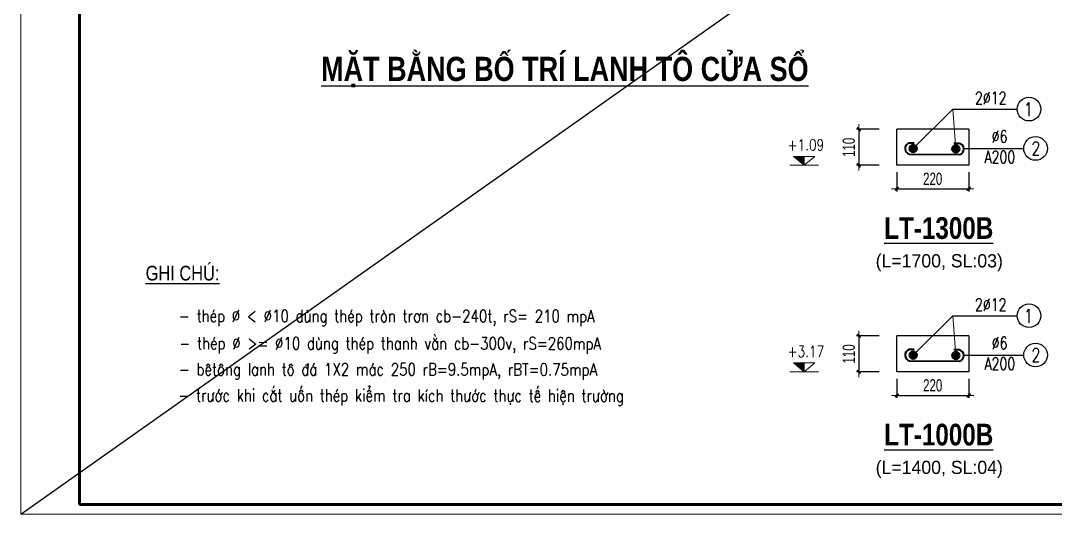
# Model space of a CAD drawing. Header units: millimetres. Extents: x -178395 to 493851, y -561170 to -280028.
# Drawn here: x 302751 to 318561, y -472940 to -465395 of the extents above; entities that cross this region are included whole.
import ezdxf
from ezdxf.enums import TextEntityAlignment as Align

# ---------------------------------------------------------------- set-up
doc = ezdxf.new("R2010")
doc.units = ezdxf.units.MM
doc.header["$MEASUREMENT"] = 0
doc.header["$PDMODE"] = 32
doc.layers.get('Defpoints').update_dxf_attribs({"color": 1})
doc.layers.add('KCS_Plotter', color=11, linetype='Continuous', plot=False)
for name, color, linetype, lineweight in [('Khungten_LCDI', 7, 'Continuous', 5), ('KICHTHUOC', 8, 'Continuous', 18), ('LC Dim', 8, 'Continuous', 18), ('LC Net dam2', 6, 'Continuous', 40), ('LC Net dam3', 1, 'Continuous', 60), ('LC Net thay', 63, 'Continuous', 25), ('LC Text1', 3, 'Continuous', 20), ('LC Text2', 7, 'Continuous', 25)]:
    doc.layers.add(name, color=color, linetype=linetype, lineweight=lineweight)
doc.layers.add('TEXT', color=7, linetype='Continuous')
doc.styles.add('HOATBIF', font='hoatbif.shx', dxfattribs={"width": 0.7})
doc.styles.add('Khungten', font='VHAVAN.TTF', dxfattribs={"width": 0.9, "height": 5000})
doc.styles.add('LC 1', font='VHAVANB.TTF')
doc.styles.add('LC 3', font='vnsimli.shx', dxfattribs={"width": 0.75})
doc.styles.add('LC3', font='VHARIALB.TTF', dxfattribs={"width": 0.8})
doc.styles.add('T1', font='Vnsimli.shx', dxfattribs={"width": 0.8})
doc.styles.add('T2', font='VHARIAL.TTF', dxfattribs={"width": 0.8})
doc.styles.add('Title', font='VHBLACK.TTF', dxfattribs={"width": 0.8})
doc.dimstyles.new('1-100', dxfattribs={"dimscale": 100, "dimtxt": 2.5, "dimasz": 0.35, "dimexe": 0.5, "dimexo": 0, "dimgap": 0.8, "dimtad": 1, "dimdec": 0, "dimzin": 0, "dimdsep": 46, "dimtxsty": 'HOATBIF', "dimblk1": 'DOT', "dimblk2": 'DOT', "dimsah": 1, "dimcen": -1, "dimdle": 1, "dimclrd": 256, "dimclre": 256, "dimclrt": 4, "dimadec": 3, "dimazin": 2, "dimtfac": 0.333333, "dimtdec": 0, "dimtix": 1, "dimtmove": 2, "dimatfit": 3, "dimldrblk": 'DOT', "dimfxl": 1, "dimtvp": 0.833333, "dimtolj": 1, "dimtzin": 0, "dimarcsym": 0})
doc.dimstyles.new('1-100(1-50)', dxfattribs={"dimscale": 50, "dimtxt": 2.5, "dimasz": 0.35, "dimexe": 0.5, "dimexo": 0, "dimgap": 0.8, "dimtad": 1, "dimdec": 0, "dimzin": 0, "dimdsep": 46, "dimtxsty": 'HOATBIF', "dimblk1": 'DOT', "dimblk2": 'DOT', "dimsah": 1, "dimcen": -1, "dimdle": 1, "dimclrd": 256, "dimclre": 256, "dimclrt": 4, "dimadec": 3, "dimazin": 2, "dimtfac": 0.333333, "dimtdec": 0, "dimtix": 1, "dimtmove": 2, "dimatfit": 3, "dimldrblk": 'DOT', "dimfxl": 1, "dimtvp": 0.833333, "dimtolj": 1, "dimtzin": 0, "dimarcsym": 0})

# ---------------------------------------------------------------- blocks, each defined once
blk = doc.blocks.new('lcdi fix')
at = {"layer": 'Defpoints', "lineweight": 0}
blk.add_lwpolyline([(-1200, -14850), (-1200, 14850), (40800, 14850), (40800, -14850)], close=True, dxfattribs=at)
at = {"layer": 'Khungten_LCDI', "color": 5, "lineweight": 60}
blk.add_lwpolyline([(0, -14650), (0, 14650), (40600, 14650), (40600, -14650)], close=True, dxfattribs=at)
at = {"color": 7, "style": 'Khungten', "width": 0.8}
for tag, p in [('REVISION', (39499, -10746)), ('NGAYHT', (39546, -11609))]:
    blk.add_attdef(tag, text='', height=200, dxfattribs=at).set_placement(p, align=Align.CENTER)
at = {"layer": 'LC Text1', "color": 3, "style": 'LC 1', "width": 1.834006}
for tag, p, p2 in [('TENBANVE1', (36913, -8886), (40339, -8886)), ('TENBANVE2', (36913, -9562), (40339, -9562))]:
    blk.add_attdef(tag, text='', height=250, dxfattribs=at).set_placement(p, p2, align=Align.FIT)
at = {"layer": 'LC Text1', "style": 'Title', "width": 0.7}
blk.add_attdef('SOBANVE', text='', height=250, dxfattribs=at).set_placement((39562, -13896), align=Align.CENTER)
blk = doc.blocks.new('TIEUDE1')
at = {"layer": 'LC Text2', "color": 7, "style": 'LC 1'}
blk.add_attdef('TIªU§Ò', text='', height=5, dxfattribs=at).set_placement((0, 0), align=Align.BOTTOM_CENTER)
blk.add_attdef('TL', text='', height=3, dxfattribs=at).set_placement((0, -2), align=Align.TOP_CENTER)
blk = doc.blocks.new('theptron1')
at = {"layer": 'LC Net dam3'}
for p, q in [((-0.5, 0), (0.5, 0)), ((-0.35, 0.35), (0.35, -0.35)), ((0.35, 0.35), (-0.35, -0.35)), ((0, 0.5), (0, -0.5))]:
    blk.add_line(p, q, dxfattribs=at)
blk.add_circle((0, 0), 0.5, dxfattribs=at)
blk = doc.blocks.new('DOT')
at = {"layer": 'LC Dim'}
blk.add_line((-3, 0), (3, 0), dxfattribs=at)
at = {"layer": 'LC Dim', "color": 4}
blk.add_line((-1, -1), (1, 1), dxfattribs=at)
blk.add_lwpolyline([(0.5, 1), (-1, -0.5), (-0.5, -1), (1, 0.5)], close=True, dxfattribs=at)
blk = doc.blocks.new('*D1161')
at = {"layer": 'Defpoints', "color": 0, "ltscale": 2, "transparency": 16777216}
for p in [(315869, -470213), (315560, -470763), (315869, -470763)]:
    blk.add_point(p, dxfattribs=at)
at = {"layer": 'LC Dim', "lineweight": -2, "ltscale": 2, "transparency": 16777216}
for p, q in [((315869, -470213), (315522, -470213)), ((315560, -470239), (315560, -470736)), ((315869, -470763), (315522, -470763))]:
    blk.add_line(p, q, dxfattribs=at)
at = {"layer": 'LC Dim', "lineweight": -2, "ltscale": 2, "transparency": 16777216, "xscale": 26.25, "yscale": 26.25, "zscale": 26.25}
for p, rotation in [((315560, -470213), 90), ((315560, -470763), 270)]:
    blk.add_blockref('DOT', p, dxfattribs=dict(at, rotation=rotation))
at = {"layer": 'LC Dim', "color": 4, "ltscale": 2, "transparency": 16777216, "insert": (315406, -470488), "char_height": 187.5, "attachment_point": 5, "rotation": 90, "style": 'HOATBIF'}
blk.add_mtext('\\A1;110', dxfattribs=at)
blk = doc.blocks.new('_Dot')
at = {"color": 0, "linetype": 'ByBlock', "lineweight": -2}
blk.add_line((-0.5, 0), (-1, 0), dxfattribs=at)
at = {"color": 0, "linetype": 'ByBlock', "const_width": 0.5}
blk.add_lwpolyline([(-0.25, 0, 1), (0.25, 0, 1)], format="xyb", close=True, dxfattribs=at)
blk = doc.blocks.new('*D1162')
at = {"layer": 'Defpoints', "color": 0, "ltscale": 2, "transparency": 16777216}
for p in [(316138, -470868), (317238, -470868), (317238, -471124)]:
    blk.add_point(p, dxfattribs=at)
at = {"layer": 'LC Dim', "lineweight": -2, "ltscale": 2, "transparency": 16777216}
for p, q in [((316138, -470868), (316138, -471162)), ((317238, -470868), (317238, -471162)), ((316165, -471124), (317212, -471124))]:
    blk.add_line(p, q, dxfattribs=at)
at = {"layer": 'LC Dim', "lineweight": -2, "ltscale": 2, "transparency": 16777216, "xscale": 26.25, "yscale": 26.25, "zscale": 26.25, "rotation": 180}
blk.add_blockref('DOT', (316138, -471124), dxfattribs=at)
at = {"layer": 'LC Dim', "lineweight": -2, "ltscale": 2, "transparency": 16777216, "xscale": 26.25, "yscale": 26.25, "zscale": 26.25}
blk.add_blockref('DOT', (317238, -471124), dxfattribs=at)
at = {"layer": 'LC Dim', "color": 4, "ltscale": 2, "transparency": 16777216, "insert": (316688, -470970), "char_height": 187.5, "attachment_point": 5, "style": 'HOATBIF'}
blk.add_mtext('\\A1;220', dxfattribs=at)
blk = doc.blocks.new('Caodo1')
at = {"layer": 'LC Text1'}
blk.add_hatch(color=4, dxfattribs=at).paths.add_polyline_path([(0, 200), (0, 0), (243, 200)])
at = {"layer": 'LC Text1', "color": 4}
for p, q in [((324, 0), (-324, 0)), ((0, 0), (0, 200))]:
    blk.add_line(p, q, dxfattribs=at)
blk.add_lwpolyline([(-243, 200), (243, 200), (0, 0), (0, 0)], close=True, dxfattribs=at)
at = {"layer": 'LC Text1', "color": 4, "style": 'T1', "width": 0.8}
blk.add_attdef('%%P0,00', text='', height=250, dxfattribs=at).set_placement((-39, 460), align=Align.MIDDLE_CENTER)
blk = doc.blocks.new('*D1300')
at = {"layer": 'Defpoints', "color": 0, "ltscale": 2, "transparency": 16777216}
for p in [(315869, -467055), (315560, -467605), (315869, -467605)]:
    blk.add_point(p, dxfattribs=at)
at = {"layer": 'LC Dim', "lineweight": -2, "ltscale": 2, "transparency": 16777216}
for p, q in [((315869, -467055), (315522, -467055)), ((315560, -467081), (315560, -467579)), ((315869, -467605), (315522, -467605))]:
    blk.add_line(p, q, dxfattribs=at)
at = {"layer": 'LC Dim', "lineweight": -2, "ltscale": 2, "transparency": 16777216, "xscale": 26.25, "yscale": 26.25, "zscale": 26.25}
for p, rotation in [((315560, -467055), 90), ((315560, -467605), 270)]:
    blk.add_blockref('DOT', p, dxfattribs=dict(at, rotation=rotation))
at = {"layer": 'LC Dim', "color": 4, "ltscale": 2, "transparency": 16777216, "insert": (315406, -467330), "char_height": 187.5, "attachment_point": 5, "rotation": 90, "style": 'HOATBIF'}
blk.add_mtext('\\A1;110', dxfattribs=at)
blk = doc.blocks.new('*D1301')
at = {"layer": 'Defpoints', "color": 0, "ltscale": 2, "transparency": 16777216}
for p in [(316138, -467710), (317238, -467710), (317238, -467966)]:
    blk.add_point(p, dxfattribs=at)
at = {"layer": 'LC Dim', "lineweight": -2, "ltscale": 2, "transparency": 16777216}
for p, q in [((316138, -467710), (316138, -468004)), ((317238, -467710), (317238, -468004)), ((316165, -467966), (317212, -467966))]:
    blk.add_line(p, q, dxfattribs=at)
at = {"layer": 'LC Dim', "lineweight": -2, "ltscale": 2, "transparency": 16777216, "xscale": 26.25, "yscale": 26.25, "zscale": 26.25, "rotation": 180}
blk.add_blockref('DOT', (316138, -467966), dxfattribs=at)
at = {"layer": 'LC Dim', "lineweight": -2, "ltscale": 2, "transparency": 16777216, "xscale": 26.25, "yscale": 26.25, "zscale": 26.25}
blk.add_blockref('DOT', (317238, -467966), dxfattribs=at)
at = {"layer": 'LC Dim', "color": 4, "ltscale": 2, "transparency": 16777216, "insert": (316688, -467813), "char_height": 187.5, "attachment_point": 5, "style": 'HOATBIF'}
blk.add_mtext('\\A1;220', dxfattribs=at)

msp = doc.modelspace()

# ---------------------------------------------------------------- linework, layer by layer
at = {"layer": 'KCS_Plotter', "ltscale": 250}
msp.add_line((302751, -472940.4), (334251, -450665.4), dxfattribs=at)
at = {"layer": 'LC Dim'}
for p, q in [((317040.6, -467363.3), (316995.2, -466746.6)), ((317040.6, -470521.1), (316995.2, -469904.4))]:
    msp.add_line(p, q, dxfattribs=at)
at = {"layer": 'LC Net dam2', "flags": 128}
for points in [[(316406.4, -467265.7), (316327.5, -467265.7, 0.7679514), (316333.9, -467436.6), (317099.8, -467441.4, 0.7685363), (317093.4, -467270.1), (317009, -467270.1)], [(316406.4, -470423.4), (316327.5, -470423.4, 0.7679514), (316333.9, -470594.3), (317099.8, -470599.1, 0.7685363), (317093.4, -470427.8), (317009, -470427.8)]]:
    msp.add_lwpolyline(points, format="xyb", dxfattribs=at)
at = {"layer": 'LC Net thay'}
for p, q in [((316138.5, -467604.9), (316138.5, -467054.9)), ((317238.5, -467054.9), (316138.5, -467054.9)), ((317238.5, -467054.9), (317238.5, -467604.9)), ((317238.5, -467604.9), (316138.5, -467604.9)), ((316138.5, -470762.7), (316138.5, -470212.7)), ((317238.5, -470212.7), (316138.5, -470212.7)), ((317238.5, -470212.7), (317238.5, -470762.7)), ((317238.5, -470762.7), (316138.5, -470762.7))]:
    msp.add_line(p, q, dxfattribs=at)
at = {"layer": 'LC Text2', "ltscale": 100}
for centre in [(318159.3, -466746.6, -17.7), (318259.6, -467347.8, -17.7), (318159.3, -469904.4, -17.7), (318259.6, -470505.5, -17.7)]:
    msp.add_circle(centre, 180.6, dxfattribs=at)

# ---------------------------------------------------------------- block references
at = {"layer": 'KICHTHUOC'}
ref = msp.add_blockref('Caodo1', (314724.1, -467604.9), dxfattribs=dict(at, xscale=-0.6768895484077976, yscale=0.6768895484077976, zscale=0.6768895484109813))
ref.add_attrib('%%P0,00', '+1.09', dxfattribs={"layer": 'TEXT', "height": 169.22, "style": 'T1', "width": 0.8}).set_placement((314750.6, -467293.9), align=Align.MIDDLE_CENTER)
ref = msp.add_blockref('Caodo1', (314724.1, -470762.7), dxfattribs=dict(at, xscale=-0.6768895484077976, yscale=0.6768895484077976, zscale=0.6768895484109813))
ref.add_attrib('%%P0,00', '+3.17', dxfattribs={"layer": 'TEXT', "height": 169.22, "style": 'T1', "width": 0.8}).set_placement((314750.6, -470451.7), align=Align.MIDDLE_CENTER)
at = {"layer": 'LC Dim'}
for name, p, xscale, yscale, zscale, rotation in [('theptron1', (316388.8, -467350.2), -99.99959999999999, 99.99960000011642, 99.99960000002362, 179.9999999999898), ('theptron1', (317040.6, -467354.6), 99.99959999999999, 99.99959999999999, 99.99959999999999, 179.9999999999898), ('DOT', (317040.6, -467354.6), 17.5, 17.5, 17.5, 89.99999999998538), ('theptron1', (316388.8, -470507.9), -99.99959999999999, 99.99960000011642, 99.99960000002362, 179.9999999999898), ('theptron1', (317040.6, -470512.3), 99.99959999999999, 99.99959999999999, 99.99959999999999, 179.9999999999898), ('DOT', (317040.6, -470512.3), 17.5, 17.5, 17.5, 89.99999999998538)]:
    msp.add_blockref(name, p, dxfattribs=dict(at, xscale=xscale, yscale=yscale, zscale=zscale, rotation=rotation))
at = {"layer": 'LC Net thay', "xscale": 0.75, "yscale": 0.75, "zscale": 0.75}
msp.add_blockref('lcdi fix', (303651, -461802.9), dxfattribs=at)
at = {"layer": 'LC Text2'}
ref = msp.add_blockref('TIEUDE1', (311066.4, -466427.1), dxfattribs=dict(at, xscale=75.00000000014396, yscale=75.00000000014396, zscale=75.00000000014396))
ref.add_attrib('TIªU§Ò', '%%UmÆt b»ng bè trÝ lanh t« cöa sæ', dxfattribs={"color": 7, "height": 369.331, "style": 'LC3', "width": 0.8}).set_placement((311066.4, -466427.1), align=Align.BOTTOM_CENTER)
ref = msp.add_blockref('TIEUDE1', (316788.2, -468829.5), dxfattribs=dict(at, xscale=-67.30999999999999, yscale=67.30999999999999, zscale=67.30999999999999))
ref.add_attrib('TIªU§Ò', '%%ULT-1300B', dxfattribs={"color": 7, "height": 331.462, "style": 'LC3', "width": 0.8}).set_placement((316780.3, -468829.5), align=Align.BOTTOM_CENTER)
ref.add_attrib('TL', '(l=1700, sl:03)', dxfattribs={"color": 7, "height": 201.93, "style": 'LC 1'}).set_placement((316788.2, -468964.1), align=Align.TOP_CENTER)
ref = msp.add_blockref('TIEUDE1', (316788.2, -471987.2), dxfattribs=dict(at, xscale=-67.30999999999999, yscale=67.30999999999999, zscale=67.30999999999999))
ref.add_attrib('TIªU§Ò', '%%ULT-1000B', dxfattribs={"color": 7, "height": 331.462, "style": 'LC3', "width": 0.8}).set_placement((316780.3, -471987.2), align=Align.BOTTOM_CENTER)
ref.add_attrib('TL', '(l=1400, sl:04)', dxfattribs={"color": 7, "height": 201.93, "style": 'LC 1'}).set_placement((316788.2, -472121.8), align=Align.TOP_CENTER)

# ---------------------------------------------------------------- texts
at = {"layer": 'LC Text1', "color": 3, "style": 'LC 3', "width": 0.8}
for s, p in [('- thÐp %%C < %%C10 dïng thÐp trßn tr¬n cb-240t, rS= 210 mpA', (305169.8, -469999.2)), ('- thÐp %%C >= %%C10 dïng thÐp thanh v»n cb-300v, rS=260mpA', (305176.5, -470417.2)), ('- bªt«ng lanh t« ®¸ 1X2 m¸c 250 rB=9.5mpA, rBT=0.75mpA', (305168.4, -470815.6)), ('- tr\xadíc khi c¾t uèn thÐp kiÓm tra kÝch th\xadíc thùc tÕ hiÖn tr\xadêng', (305160.4, -471214.1))]:
    msp.add_text(s, height=186.963, rotation=359.95192, dxfattribs=at).set_placement(p)
at = {"layer": 'LC Text2', "linetype": 'ByBlock', "style": 'LC 3', "width": 0.75}
for s, p in [('2%%C12', (317334.3, -466670.2)), ('%%C6', (317590.2, -467258.4)), ('A200', (317478.7, -467573.2)), ('2%%C12', (317334.3, -469828)), ('%%C6', (317590.2, -470416.2)), ('A200', (317478.7, -470730.9))]:
    msp.add_text(s, height=187.5, dxfattribs=at).set_placement(p)
at = {"layer": 'LC Text2', "ltscale": 100, "style": 'LC 3', "width": 0.75}
for s, p in [('1', (318148.4, -466750.5, -17.7)), ('2', (318264.2, -467347.8, -17.7)), ('1', (318148.4, -469908.3, -17.7)), ('2', (318264.2, -470505.5, -17.7))]:
    msp.add_text(s, height=206.2, dxfattribs=at).set_placement(p, align=Align.MIDDLE_CENTER)
at = {"layer": 'LC Text2', "style": 'T2', "width": 0.8}
msp.add_text('%%Ughi chó:', height=224.341, dxfattribs=at).set_placement((304660.4, -469365.8, -17.7))

# ---------------------------------------------------------------- dimensions: what is measured, and where the dimension line sits
at = {"layer": 'LC Dim', "ltscale": 2}
for base, p1, p2, picture, middle in [((315559.8, -467604.9), (315868.9, -467054.9), (315868.9, -467604.9), '*D1300', (315406, -467329.9)), ((315559.8, -470762.7), (315868.9, -470212.7), (315868.9, -470762.7), '*D1161', (315406, -470487.7))]:
    dim = msp.add_linear_dim(base=base, p1=p1, p2=p2, angle=90, dimstyle='1-100', override={"dimscale": 75, "dimlfac": 0.2}, dxfattribs=at)
    dim.commit()
    dim.dimension.update_dxf_attribs({"geometry": picture, "text_midpoint": middle})
for base, p1, p2, picture, middle in [((317238.5, -467966.4), (316138.5, -467709.9), (317238.5, -467709.9), '*D1301', (316688.5, -467812.6)), ((317238.5, -471124.1), (316138.5, -470867.7), (317238.5, -470867.7), '*D1162', (316688.5, -470970.4))]:
    dim = msp.add_linear_dim(base=base, p1=p1, p2=p2, dimstyle='1-100', override={"dimscale": 75, "dimlfac": 0.2}, dxfattribs=at)
    dim.commit()
    dim.dimension.update_dxf_attribs({"geometry": picture, "text_midpoint": middle})

# ---------------------------------------------------------------- leaders
at = {"layer": 'LC Dim'}
for points in [[(316388.8, -467350.2), (316995.2, -466746.6), (317978.7, -466746.6)], [(317165.7, -467347.8), (318079, -467347.8)], [(316388.8, -470507.9), (316995.2, -469904.4), (317978.7, -469904.4)], [(317165.7, -470505.5), (318079, -470505.5)]]:
    msp.add_leader(points, dimstyle='1-100(1-50)', override={"dimlfac": 0.4}, dxfattribs=at)

doc.saveas('drawing.dxf')
